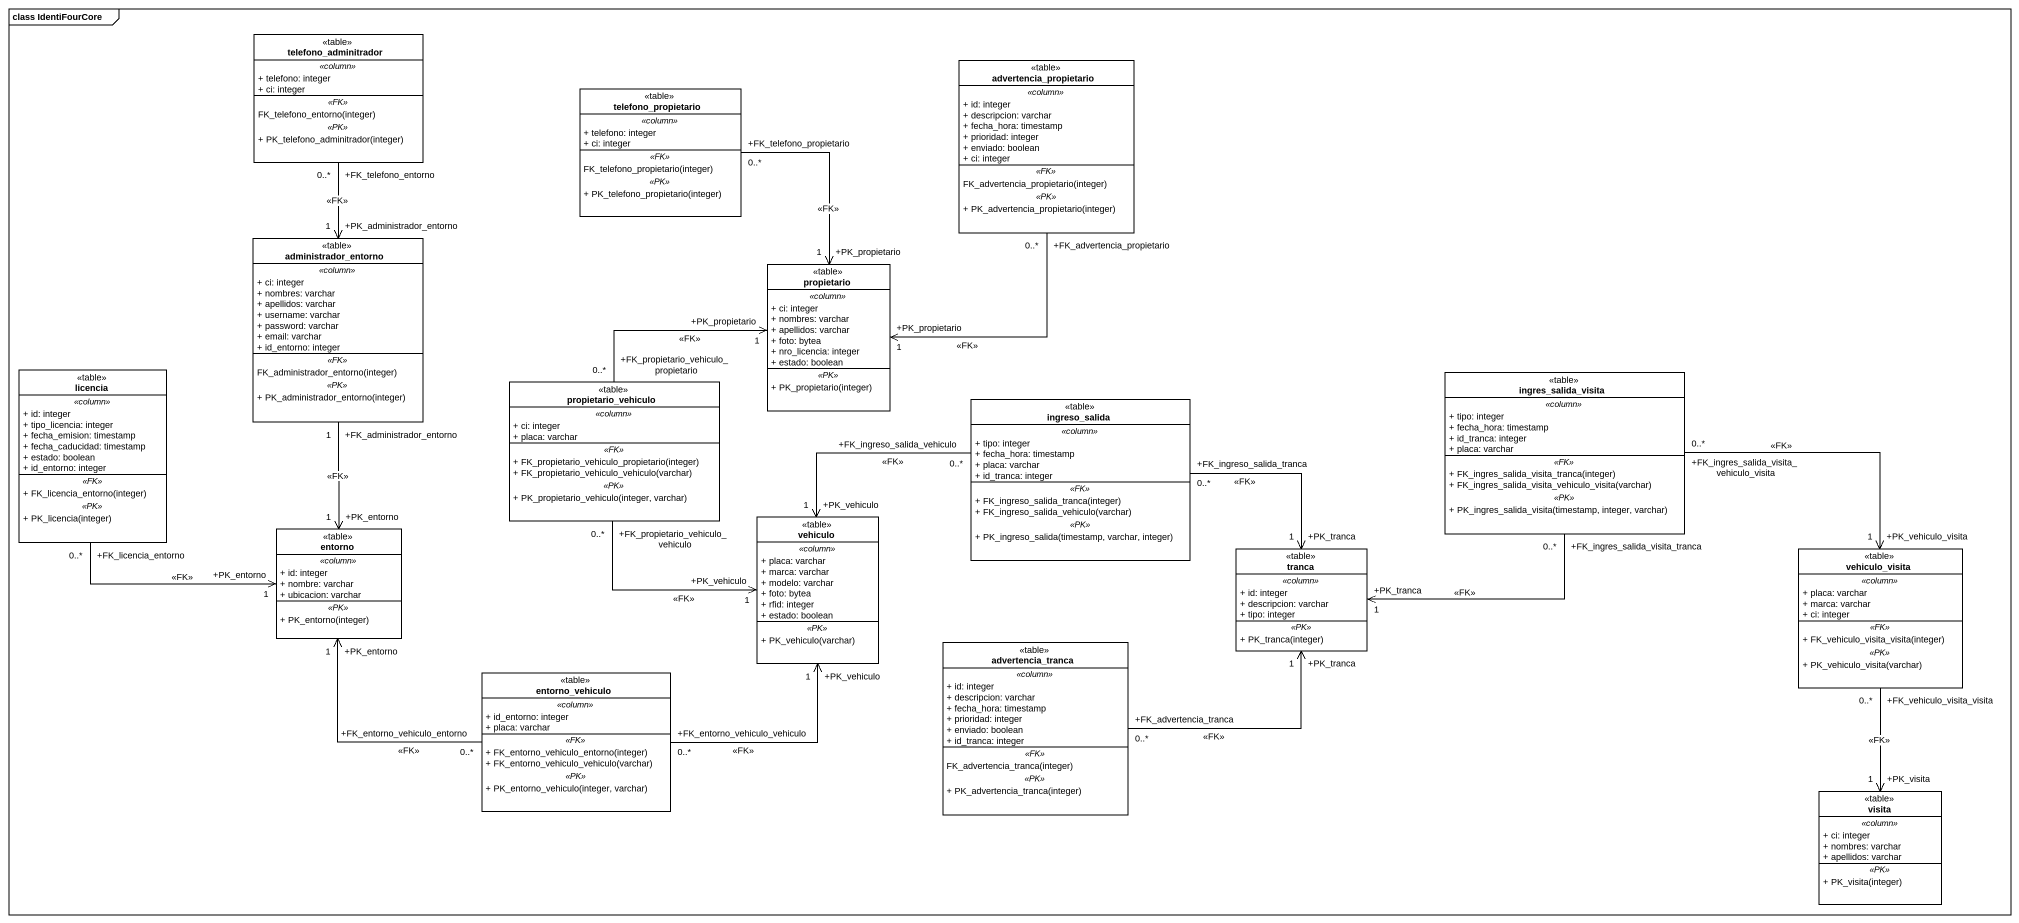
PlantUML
@startuml
mainframe class IdentiFourCore
hide circle
hide empty members
skinparam classAttributeIconSize 0
class telefono_adminitrador <<table>> {
  .. <<column>> ..
  + telefono: integer
  + ci: integer
  .. <<FK>> ..
  FK_telefono_entorno(integer)
  .. <<PK>> ..
  + PK_telefono_adminitrador(integer)
}
class advertencia_propietario <<table>> {
  .. <<column>> ..
  + id: integer
  + descripcion: varchar
  + fecha_hora: timestamp
  + prioridad: integer
  + enviado: boolean
  + ci: integer
  .. <<FK>> ..
  FK_advertencia_propietario(integer)
  .. <<PK>> ..
  + PK_advertencia_propietario(integer)
}
class telefono_propietario <<table>> {
  .. <<column>> ..
  + telefono: integer
  + ci: integer
  .. <<FK>> ..
  FK_telefono_propietario(integer)
  .. <<PK>> ..
  + PK_telefono_propietario(integer)
}
class administrador_entorno <<table>> {
  .. <<column>> ..
  + ci: integer
  + nombres: varchar
  + apellidos: varchar
  + username: varchar
  + password: varchar
  + email: varchar
  + id_entorno: integer
  .. <<FK>> ..
  FK_administrador_entorno(integer)
  .. <<PK>> ..
  + PK_administrador_entorno(integer)
}
class propietario <<table>> {
  .. <<column>> ..
  + ci: integer
  + nombres: varchar
  + apellidos: varchar
  + foto: bytea
  + nro_licencia: integer
  + estado: boolean
  .. <<PK>> ..
  + PK_propietario(integer)
}
class licencia <<table>> {
  .. <<column>> ..
  + id: integer
  + tipo_licencia: integer
  + fecha_emision: timestamp
  + fecha_caducidad: timestamp
  + estado: boolean
  + id_entorno: integer
  .. <<FK>> ..
  + FK_licencia_entorno(integer)
  .. <<PK>> ..
  + PK_licencia(integer)
}
class propietario_vehiculo <<table>> {
  .. <<column>> ..
  + ci: integer
  + placa: varchar
  .. <<FK>> ..
  + FK_propietario_vehiculo_propietario(integer)
  + FK_propietario_vehiculo_vehiculo(varchar)
  .. <<PK>> ..
  + PK_propietario_vehiculo(integer, varchar)
}
class ingres_salida_visita <<table>> {
  .. <<column>> ..
  + tipo: integer
  + fecha_hora: timestamp
  + id_tranca: integer
  + placa: varchar
  .. <<FK>> ..
  + FK_ingres_salida_visita_tranca(integer)
  + FK_ingres_salida_visita_vehiculo_visita(varchar)
  .. <<PK>> ..
  + PK_ingres_salida_visita(timestamp, integer, varchar)
}
class ingreso_salida <<table>> {
  .. <<column>> ..
  + tipo: integer
  + fecha_hora: timestamp
  + placa: varchar
  + id_tranca: integer
  .. <<FK>> ..
  + FK_ingreso_salida_tranca(integer)
  + FK_ingreso_salida_vehiculo(varchar)
  .. <<PK>> ..
  + PK_ingreso_salida(timestamp, varchar, integer)
}
class entorno <<table>> {
  .. <<column>> ..
  + id: integer
  + nombre: varchar
  + ubicacion: varchar
  .. <<PK>> ..
  + PK_entorno(integer)
}
class vehiculo <<table>> {
  .. <<column>> ..
  + placa: varchar
  + marca: varchar
  + modelo: varchar
  + foto: bytea
  + rfid: integer
  + estado: boolean
  .. <<PK>> ..
  + PK_vehiculo(varchar)
}
class tranca <<table>> {
  .. <<column>> ..
  + id: integer
  + descripcion: varchar
  + tipo: integer
  .. <<PK>> ..
  + PK_tranca(integer)
}
class vehiculo_visita <<table>> {
  .. <<column>> ..
  + placa: varchar
  + marca: varchar
  + ci: integer
  .. <<FK>> ..
  + FK_vehiculo_visita_visita(integer)
  .. <<PK>> ..
  + PK_vehiculo_visita(varchar)
}
class advertencia_tranca <<table>> {
  .. <<column>> ..
  + id: integer
  + descripcion: varchar
  + fecha_hora: timestamp
  + prioridad: integer
  + enviado: boolean
  + id_tranca: integer
  .. <<FK>> ..
  FK_advertencia_tranca(integer)
  .. <<PK>> ..
  + PK_advertencia_tranca(integer)
}
class entorno_vehiculo <<table>> {
  .. <<column>> ..
  + id_entorno: integer
  + placa: varchar
  .. <<FK>> ..
  + FK_entorno_vehiculo_entorno(integer)
  + FK_entorno_vehiculo_vehiculo(varchar)
  .. <<PK>> ..
  + PK_entorno_vehiculo(integer, varchar)
}
class visita <<table>> {
  .. <<column>> ..
  + ci: integer
  + nombres: varchar
  + apellidos: varchar
  .. <<PK>> ..
  + PK_visita(integer)
}
telefono_adminitrador "+FK_telefono_entorno\n0..*" --> "+PK_administrador_entorno\n1" administrador_entorno : <<FK>>
advertencia_propietario "+FK_advertencia_propietario\n0..*" --> "+PK_propietario\n1" propietario : <<FK>>
telefono_propietario "+FK_telefono_propietario\n0..*" --> "+PK_propietario\n1" propietario : <<FK>>
administrador_entorno "+FK_administrador_entorno\n1" --> "+PK_entorno\n1" entorno : <<FK>>
licencia "+FK_licencia_entorno\n0..*" -right-> "+PK_entorno\n1" entorno : <<FK>>
propietario_vehiculo "+FK_propietario_vehiculo_propietario\n0..*" -right-> "+PK_propietario\n1" propietario : <<FK>>
propietario_vehiculo "+FK_propietario_vehiculo_vehiculo\n0..*" --> "+PK_vehiculo\n1" vehiculo : <<FK>>
ingres_salida_visita "+FK_ingres_salida_visita_tranca\n0..*" -left-> "+PK_tranca\n1" tranca : <<FK>>
ingres_salida_visita "+FK_ingres_salida_visita_vehiculo_visita\n0..*" -right-> "+PK_vehiculo_visita\n1" vehiculo_visita : <<FK>>
ingreso_salida "+FK_ingreso_salida_vehiculo\n0..*" -left-> "+PK_vehiculo\n1" vehiculo : <<FK>>
ingreso_salida "+FK_ingreso_salida_tranca\n0..*" -right-> "+PK_tranca\n1" tranca : <<FK>>
vehiculo_visita "+FK_vehiculo_visita_visita\n0..*" --> "+PK_visita\n1" visita : <<FK>>
advertencia_tranca "+FK_advertencia_tranca\n0..*" -right-> "+PK_tranca\n1" tranca : <<FK>>
entorno_vehiculo "+FK_entorno_vehiculo_entorno\n0..*" -up-> "+PK_entorno\n1" entorno : <<FK>>
entorno_vehiculo "+FK_entorno_vehiculo_vehiculo\n0..*" -up-> "+PK_vehiculo\n1" vehiculo : <<FK>>
@enduml
